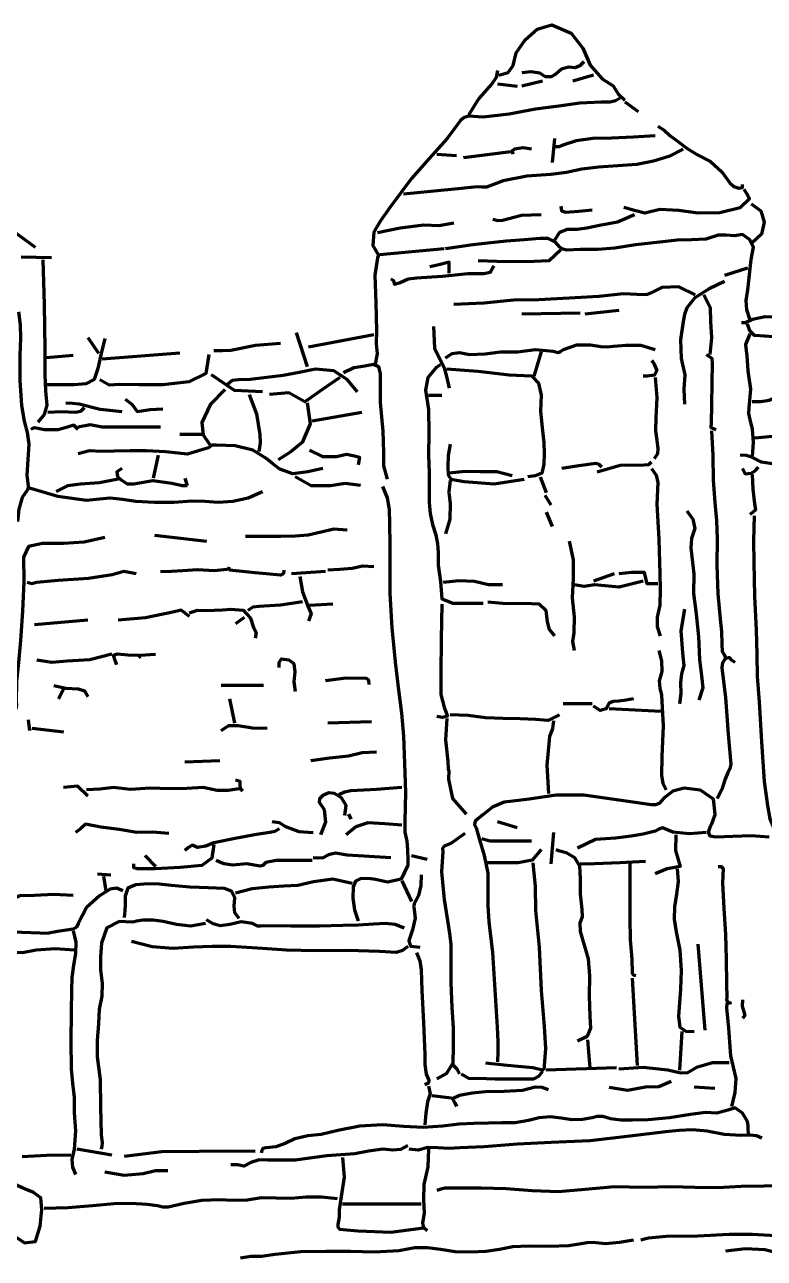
# Model space of a CAD drawing. Header units: inches. Extents: x 9 to 110, y 6 to 115.
# Drawn here: x 52.17 to 78.77, y 54.57 to 98.9 of the extents above; entities that cross this region are included whole.
import ezdxf

# ---------------------------------------------------------------- set-up
doc = ezdxf.new("R2010")
doc.units = ezdxf.units.IN
doc.header["$MEASUREMENT"] = 0
doc.layers.add('Calque 1', color=7, linetype='Continuous')

msp = doc.modelspace()

# ---------------------------------------------------------------- linework, layer by layer
at = {"layer": 'Calque 1', "color": 7, "lineweight": 70, "true_color": 0xffffff}
for points in [[(69.226, 97.087), (69.558, 97.19), (69.746, 97.438), (69.849, 97.894), (70.17, 98.364), (70.6, 98.738), (71.137, 98.905), (71.832, 98.599), (72.244, 98.056), (72.511, 97.453), (72.937, 96.958), (73.339, 96.701), (73.519, 96.423), (73.761, 96.193)], [(72.278, 97.567), (72.142, 97.423), (71.975, 97.353), (71.735, 97.378), (71.484, 97.305), (71.276, 97.13), (71.092, 97.027), (70.91, 97.025), (70.696, 97.161), (70.379, 97.211), (70.054, 97.174)], [(69.182, 97.262), (69.134, 97.002), (68.974, 96.773), (68.502, 96.251), (68.135, 95.648)], [(69.182, 96.782), (69.88, 96.695)], [(70.795, 96.869), (70.054, 96.695)], [(72.627, 97.087), (71.886, 96.869)], [(73.586, 96.259), (73.416, 96.166), (73.233, 96.118), (72.908, 96.125), (72.143, 96.085), (71.382, 95.976), (70.545, 95.873), (69.603, 95.69), (68.654, 95.584), (68.149, 95.614), (67.983, 95.573), (67.853, 95.461), (67.373, 94.81), (66.722, 94.101), (66.086, 93.38), (65.696, 92.866), (65.317, 92.344), (64.966, 91.853), (64.729, 91.442), (64.696, 90.974), (64.888, 90.648), (64.891, 90.58), (64.865, 90.523), (64.764, 89.908), (64.803, 88.91), (64.83, 87.908), (64.814, 87.434), (64.854, 87.072), (64.777, 86.708)], [(73.761, 96.128), (74.241, 95.779)], [(74.851, 94.907), (74.066, 94.865), (73.281, 94.83), (72.612, 94.81), (72.012, 94.733), (71.564, 94.585), (71.384, 94.519), (71.188, 94.514)], [(74.938, 95.256), (75.173, 95.109), (75.378, 94.924), (75.647, 94.719), (75.995, 94.457), (76.374, 94.229), (76.84, 93.983), (77.245, 93.612), (77.538, 93.221), (77.674, 93.086), (77.859, 93.025), (77.991, 93.051), (77.991, 93.107), (77.991, 93.162)], [(70.403, 94.427), (70.099, 94.475), (69.792, 94.43), (69.702, 94.357), (69.727, 94.253)], [(71.232, 94.819), (71.144, 93.947)], [(52.567, 90.895), (51.533, 91.657), (50.504, 92.427), (49.718, 92.987), (49.33, 93.275), (48.916, 93.533), (48.677, 93.641), (48.493, 93.703), (48.119, 93.755), (47.063, 94.049), (45.996, 94.31), (45.33, 94.318), (44.962, 94.373), (44.587, 94.383)], [(75.854, 94.427), (75.335, 94.166), (74.785, 93.996), (74.187, 93.884), (73.501, 93.829), (72.813, 93.789), (72.212, 93.708), (71.657, 93.595), (71.1, 93.523), (70.228, 93.459), (69.379, 93.292), (68.783, 93.067), (68.623, 93.062), (68.452, 93.075), (67.748, 93.01), (66.775, 92.912), (65.802, 92.813)], [(67.001, 94.253), (67.699, 94.209)], [(69.662, 94.34), (67.961, 94.122)], [(78.034, 92.988), (78.147, 92.824), (78.244, 92.644), (77.907, 92.319), (77.17, 92.141), (76.377, 92.136), (75.7, 92.227), (75.019, 92.263), (74.478, 92.127), (74.1, 92.225), (73.717, 92.334)], [(71.45, 92.377), (71.474, 92.211), (71.624, 92.163), (72.104, 92.201), (72.583, 92.247)], [(78.296, 92.465), (78.65, 92.217), (78.771, 91.811), (78.667, 91.378), (78.34, 91.069)], [(70.752, 92.072), (70.042, 92.044), (69.352, 91.863), (69.191, 91.858), (69.007, 91.898)], [(74.11, 92.072), (73.498, 91.803), (72.842, 91.687), (72.394, 91.595), (72.04, 91.545), (71.682, 91.545), (71.404, 91.43), (71.232, 91.156)], [(67.612, 91.767), (67.066, 91.68), (66.523, 91.704), (65.682, 91.594), (64.865, 91.418)], [(78.253, 88.322), (78.145, 88.654), (78.122, 88.995), (78.18, 89.38), (78.24, 89.922), (78.296, 90.468), (78.383, 90.907), (78.243, 91.19), (77.984, 91.361), (77.695, 91.319), (77.388, 91.338), (77.108, 91.338), (76.667, 91.199), (76.153, 91.167), (75.639, 91.158), (74.901, 91.082), (74.142, 90.994), (73.401, 90.873), (72.78, 90.824), (72.161, 90.826), (71.667, 90.804), (71.527, 90.831), (71.414, 90.914), (71.259, 91.093), (71, 91.216), (70.697, 91.224), (70.153, 91.172), (69.487, 91.119), (68.821, 91.055), (68.296, 90.987), (67.801, 90.922), (67.307, 90.851)], [(53.134, 90.524), (52.048, 90.547)], [(52.829, 90.459), (52.872, 88.851), (52.903, 87.244), (52.906, 86.321), (52.927, 85.742), (52.966, 85.229), (52.877, 84.894), (52.654, 84.615)], [(67.263, 90.851), (64.952, 90.633)], [(71.45, 90.807), (71.031, 90.422), (70.492, 90.388), (69.486, 90.38), (68.484, 90.415)], [(69.051, 90.241), (68.919, 90), (68.683, 89.945), (68.107, 89.951), (67.185, 89.854), (66.26, 89.797), (65.965, 89.754), (65.676, 89.627), (65.485, 89.567), (65.451, 89.695), (65.344, 89.761)], [(67.438, 89.979), (67.438, 90.161), (67.438, 90.371), (67.07, 90.279), (66.74, 90.197)], [(78.165, 90.153), (77.337, 89.892)], [(77.337, 89.674), (76.788, 89.412), (76.278, 89.086), (75.987, 88.732), (75.903, 88.485), (75.858, 88.234), (75.763, 87.575), (75.786, 86.911), (75.92, 86.325), (75.88, 85.802), (75.898, 85.269)], [(76.29, 89.194), (75.701, 89.487), (75.093, 89.46), (74.676, 89.261), (74.558, 89.213), (74.438, 89.198), (73.702, 89.229), (72.816, 89.13), (71.974, 89.083), (71.315, 89.046), (70.66, 89.011), (69.754, 89.006), (68.683, 88.895), (67.612, 88.845)], [(76.595, 89.194), (76.82, 88.74), (76.835, 88.235), (76.875, 87.645), (76.813, 87.057)], [(51.957, 88.583), (52.014, 88.112), (52.022, 87.637), (51.997, 87.018), (51.996, 86.117), (52.062, 85.22), (52.157, 84.653), (52.259, 84.251), (52.321, 83.831), (52.289, 83.274), (52.254, 82.718), (52.305, 82.326), (52.299, 82.256), (52.272, 82.192), (52.087, 81.917), (51.969, 81.487), (51.913, 81.039)], [(72.147, 88.54), (70.054, 88.496)], [(73.543, 88.627), (72.322, 88.496)], [(81.654, 88.365), (81.271, 88.545), (80.866, 88.516), (80.389, 88.351), (79.846, 88.321), (79.302, 88.384), (78.804, 88.411), (78.343, 88.308), (78.091, 88.184), (78.021, 88.185), (77.947, 88.191)], [(61.943, 87.842), (62.335, 86.621)], [(66.871, 88.06), (66.918, 87.282), (67.257, 86.572), (67.356, 86.215), (67.438, 85.836)], [(78.253, 87.799), (78.099, 87.408), (78.148, 86.999), (78.182, 86.465), (78.273, 85.805), (78.218, 85.136), (78.205, 84.934), (78.252, 84.72), (78.333, 84.373), (78.369, 83.886), (78.34, 83.394)], [(81.48, 87.973), (80.941, 87.759), (80.37, 87.757), (80.015, 87.766), (79.875, 87.778), (79.735, 87.755), (79.267, 87.674), (78.794, 87.706), (78.414, 87.737), (78.251, 87.906), (78.165, 88.147)], [(55.053, 87.624), (54.922, 87.087), (54.805, 86.545), (54.678, 86.153), (54.374, 86.003), (53.969, 85.965), (53.464, 85.962), (52.96, 85.967)], [(54.442, 87.668), (54.835, 87.101)], [(61.376, 87.45), (60.475, 87.37), (59.587, 87.194), (59.285, 87.178), (58.978, 87.188)], [(64.734, 87.755), (62.379, 87.319)], [(67.307, 86.926), (67.546, 87.093), (67.815, 87.123), (68.166, 87.055), (68.732, 87.072), (69.29, 87.144), (69.899, 87.148), (70.542, 87.228), (71.181, 87.172), (71.365, 87.122), (71.44, 87.156), (71.554, 87.237), (72.026, 87.404), (72.517, 87.402), (72.899, 87.342), (73.123, 87.332), (73.347, 87.347), (73.796, 87.392), (74.329, 87.381), (74.851, 87.232)], [(53.919, 87.014), (52.96, 86.926)], [(58.803, 87.057), (58.692, 86.366), (58.082, 86.073), (57.141, 85.962), (56.28, 85.961), (55.586, 85.972), (55.212, 85.954), (54.878, 86.141)], [(57.756, 87.101), (54.966, 86.883)], [(70.752, 87.144), (70.49, 86.272)], [(76.683, 87.057), (76.886, 86.923), (76.902, 86.698), (76.888, 86.06), (76.87, 85.219), (76.857, 84.605), (76.847, 84.427), (77.031, 84.353)], [(64.145, 85.705), (63.773, 86.154), (63.29, 86.467), (62.636, 86.519), (62.048, 86.406), (61.465, 86.298), (60.874, 86.223), (60.28, 86.152), (59.863, 86.144), (59.64, 86.115), (59.457, 85.967)], [(63.644, 86.403), (64.008, 86.585), (64.41, 86.65), (64.719, 86.709), (64.902, 86.619), (64.955, 86.359), (64.954, 85.328), (65.058, 84.301), (65.08, 83.54), (65.083, 83.046), (65.214, 82.565)], [(67.132, 86.665), (67.116, 86.666), (67.099, 86.667), (66.974, 86.586), (66.667, 86.227), (66.592, 85.764), (66.695, 85.078), (66.704, 84.254), (66.691, 83.426), (66.72, 82.814), (66.715, 82.274), (66.721, 81.738), (66.762, 81.342), (66.845, 80.942), (66.958, 80.572), (67.025, 80.252), (67.045, 79.935), (67.048, 79.479), (67.124, 78.888), (67.174, 78.276), (67.577, 78.117), (68.119, 78.117), (68.659, 78.117)], [(67.35, 86.534), (68.474, 86.447), (69.594, 86.318), (70.398, 86.287), (70.656, 86.024), (70.752, 85.584), (70.721, 85.012), (70.785, 84.428), (70.84, 83.884), (70.852, 83.498), (70.844, 83.112), (70.77, 82.783), (70.536, 82.695), (70.272, 82.653)], [(74.72, 86.839), (74.758, 86.783), (74.795, 86.727), (74.911, 86.481), (74.823, 86.306), (74.564, 86.272), (74.49, 86.272), (74.415, 86.272)], [(60.722, 85.705), (59.722, 85.758), (58.89, 86.316)], [(63.513, 86.229), (62.899, 85.801), (62.252, 85.351), (61.678, 85.677), (60.984, 85.618)], [(74.851, 86.229), (74.906, 85.5), (74.875, 84.771), (74.863, 84.305), (74.909, 83.968), (74.941, 83.675), (74.928, 83.476), (74.807, 83.307)], [(59.37, 85.793), (58.856, 85.272), (58.546, 84.613), (58.594, 84.169), (58.847, 83.787)], [(60.242, 85.618), (60.517, 84.919), (60.632, 84.179), (60.646, 83.872), (60.591, 83.568)], [(67.176, 85.574), (66.696, 85.574)], [(54.311, 85.138), (54.18, 85.002), (54.008, 84.969), (53.504, 84.988), (53.003, 84.964)], [(53.657, 85.313), (53.896, 85.306), (54.139, 85.275), (54.891, 85.091), (55.663, 85.008)], [(55.794, 85.444), (56.042, 85.256), (56.22, 85), (56.685, 85.069), (57.146, 85.095)], [(62.335, 85.313), (62.441, 84.562), (62.15, 83.883), (61.741, 83.554), (61.289, 83.263)], [(81.654, 85.487), (80.72, 85.444), (79.784, 85.416), (79.354, 85.504), (79.162, 85.496), (78.942, 85.396), (78.645, 85.349), (78.34, 85.356)], [(64.298, 84.964), (62.51, 84.659)], [(54.093, 84.353), (53.939, 84.511), (53.753, 84.449), (53.378, 84.348), (52.892, 84.347), (52.533, 84.41), (52.456, 84.39), (52.393, 84.353)], [(57.059, 84.441), (56.012, 84.44), (54.966, 84.441), (54.529, 84.526), (54.093, 84.441)], [(76.879, 84.31), (76.923, 83.422), (76.935, 82.531), (76.992, 81.737), (77.053, 81.085), (77.079, 80.429), (77.07, 79.478), (77.106, 78.455), (77.185, 77.548), (77.229, 77.095), (77.247, 76.642), (77.256, 76.373), (77.326, 76.266), (77.38, 76.155)], [(58.541, 84.179), (57.756, 84.179)], [(67.481, 83.83), (67.407, 83.422), (67.393, 83.009), (67.405, 82.731), (67.495, 82.573), (67.974, 82.488), (69.06, 82.4), (70.141, 82.565)], [(79.822, 84.179), (78.427, 84.048)], [(62.902, 82.958), (62.358, 82.83), (61.814, 82.761), (61.348, 82.928), (61.094, 83.12), (60.845, 83.327), (60.382, 83.613), (59.741, 83.774), (59.075, 83.79), (58.948, 83.789), (58.914, 83.791), (58.787, 83.703), (58.031, 83.47), (57.247, 83.552), (56.55, 83.595), (55.972, 83.592), (55.393, 83.573), (54.927, 83.57), (54.506, 83.587), (54.093, 83.481)], [(56.972, 83.438), (56.797, 82.609)], [(62.423, 83.612), (62.887, 83.384), (63.383, 83.381), (63.751, 83.473), (64.032, 83.404), (64.22, 83.356), (64.193, 83.219), (64.167, 83.089)], [(82.221, 83.612), (81.35, 83.545), (80.479, 83.46), (79.951, 83.474), (79.767, 83.432), (79.61, 83.343), (79.139, 83.113), (78.666, 83.184), (78.328, 83.361), (78.122, 83.423), (77.904, 83.438)], [(55.663, 82.958), (55.486, 82.838), (55.51, 82.669), (55.641, 82.547), (55.856, 82.407), (56.096, 82.399), (56.785, 82.518), (57.462, 82.422), (57.843, 82.344), (57.93, 82.344), (58.018, 82.347)], [(72.932, 83.002), (72.839, 83.1), (72.715, 83.13), (72.103, 83.047), (71.493, 82.958)], [(74.698, 83.176), (74.604, 83.083), (74.458, 83.079), (73.592, 83.066), (72.758, 82.827)], [(74.72, 82.958), (74.884, 82.719), (74.94, 82.447), (74.908, 81.674), (74.984, 80.419), (75.016, 79.165), (75.022, 78.606), (75.011, 78.046), (74.92, 77.607), (74.925, 77.272), (75.025, 76.94)], [(77.991, 82.958), (78.087, 82.763), (78.297, 82.792), (78.438, 82.868), (78.558, 83.002)], [(55.532, 82.565), (54.861, 82.443), (54.181, 82.394), (53.721, 82.336), (53.308, 82.129)], [(57.931, 82.609), (58.018, 82.347)], [(64.254, 82.347), (63.702, 82.416), (63.169, 82.329), (62.481, 82.328), (61.899, 82.653)], [(67.481, 82.522), (67.428, 82.108), (67.473, 81.693), (67.464, 81.139), (67.307, 80.603)], [(69.705, 82.696), (69.15, 82.835), (68.57, 82.835), (68.004, 82.852), (67.438, 82.784)], [(70.708, 82.653), (70.926, 82.086)], [(78.34, 82.74), (78.362, 82.215), (78.414, 81.692), (78.461, 81.456), (78.253, 81.301)], [(52.349, 82.26), (53.363, 81.955), (54.403, 81.819), (55.233, 81.904), (55.697, 81.856), (56.178, 81.777), (56.838, 81.742), (57.541, 81.742), (58.197, 81.796), (58.659, 81.782), (59.137, 81.747), (59.661, 81.776), (60.206, 81.898), (60.722, 82.129)], [(65.039, 82.304), (65.214, 81.903), (65.278, 81.478), (65.298, 80.983), (65.307, 80.194), (65.302, 79.405), (65.309, 78.456), (65.381, 77.232), (65.501, 76.011), (65.619, 75.002), (65.729, 74.166), (65.802, 73.33), (65.833, 72.349), (65.873, 71.312), (65.841, 70.274), (65.847, 69.889), (65.914, 69.566), (65.938, 69.255), (65.941, 69.143), (65.949, 69.011), (65.948, 68.702), (65.718, 68.2), (65.22, 68.089), (64.79, 68.189), (64.62, 68.21), (64.447, 68.215), (64.242, 68.207), (64.076, 68.122), (63.991, 67.922), (63.976, 67.516), (64.03, 67.097), (64.167, 66.692)], [(70.883, 81.999), (71.101, 81.65)], [(70.926, 81.388), (71.144, 80.865)], [(75.985, 81.432), (76.206, 81.132), (76.274, 80.792), (76.158, 80.433), (76.128, 80.106), (76.17, 79.793), (76.234, 79.168), (76.227, 78.46), (76.323, 77.737), (76.401, 76.915), (76.437, 76.088), (76.517, 75.51), (76.558, 75.067), (76.421, 74.629)], [(78.405, 81.257), (78.395, 80.804), (78.386, 80.351), (78.391, 79.59), (78.424, 78.365), (78.476, 77.14), (78.505, 76.266), (78.519, 75.476), (78.593, 74.563), (78.675, 73.135), (78.768, 71.706), (78.887, 70.844), (78.972, 70.367), (79.168, 69.919)], [(63.774, 80.734), (63.294, 80.779), (62.837, 80.661), (62.374, 80.555), (61.906, 80.524), (61.382, 80.515), (60.747, 80.514), (60.111, 80.516)], [(55.053, 80.472), (54.316, 80.304), (53.568, 80.253), (52.817, 80.259), (52.318, 80.149), (52.137, 79.762), (52.147, 78.892), (52.098, 77.83), (52.02, 76.769), (51.957, 75.981), (51.878, 75.286), (51.866, 74.585), (51.882, 74.447), (51.863, 74.314), (51.674, 74.177), (51.462, 73.85), (51.445, 73.464), (51.427, 72.878), (51.358, 72.086), (51.28, 71.294), (51.261, 70.931), (51.28, 70.708), (51.302, 70.486)], [(56.841, 80.559), (58.716, 80.341)], [(71.755, 80.341), (71.9, 79.673), (71.894, 78.997), (71.867, 78.308), (71.934, 77.619), (71.927, 77.053), (71.877, 76.736), (71.929, 76.417)], [(57.059, 79.251), (57.453, 79.26), (57.845, 79.283), (58.386, 79.328), (59.004, 79.291), (59.44, 79.341), (59.514, 79.353), (59.544, 79.426)], [(64.734, 79.426), (64.338, 79.44), (63.951, 79.361), (63.514, 79.319), (63.077, 79.295)], [(56.187, 79.164), (55.746, 79.247), (55.323, 79.13), (54.465, 78.996), (53.377, 78.93), (52.599, 78.852), (52.431, 78.81), (52.262, 78.859)], [(61.507, 79.295), (61.467, 79.173), (61.378, 79.126), (60.459, 79.201), (59.544, 79.295)], [(62.99, 79.251), (61.768, 79.164)], [(62.074, 79.077), (62.171, 78.518), (62.372, 77.982), (62.482, 77.732), (62.379, 77.463)], [(73.368, 79.164), (72.627, 78.902)], [(74.938, 78.815), (74.561, 78.805), (74.468, 79.217), (74.002, 79.211), (73.543, 79.164)], [(69.356, 78.772), (68.851, 78.775), (68.356, 78.889), (67.783, 78.917), (67.22, 78.859)], [(74.415, 78.902), (73.553, 78.694), (72.672, 78.775), (72.298, 78.715), (71.929, 78.772)], [(62.161, 78.161), (61.38, 78.037), (60.591, 77.989), (60.377, 77.971), (60.199, 77.856)], [(63.251, 78.074), (62.423, 78.03)], [(67.176, 78.074), (67.158, 76.822), (67.139, 75.569), (67.143, 74.83), (67.259, 74.377), (67.382, 74.053), (67.197, 74.01), (67.001, 74.04)], [(68.833, 78.161), (69.486, 78.097), (70.141, 78.115), (70.674, 78.089), (70.922, 77.863), (70.969, 77.446), (71.036, 77.163), (71.232, 76.94)], [(58.105, 77.638), (57.808, 77.863), (57.503, 77.787), (56.523, 77.593), (55.532, 77.507)], [(58.105, 77.769), (58.395, 77.861), (58.697, 77.852), (58.995, 77.862), (59.291, 77.869), (59.589, 77.893), (60.033, 77.858), (60.291, 77.576), (60.403, 77.239), (60.497, 77.058), (60.46, 76.853)], [(60.068, 77.594), (59.762, 77.376)], [(75.898, 77.899), (75.773, 77.116), (75.828, 76.329), (75.881, 75.878), (75.792, 75.58), (75.759, 75.246), (75.776, 74.87), (75.723, 74.498)], [(54.442, 77.507), (52.523, 77.332)], [(55.314, 76.286), (54.519, 76.08), (53.7, 76.034), (53.155, 75.979), (52.611, 76.068)], [(55.489, 75.893), (55.433, 76.055), (55.368, 76.247), (55.516, 76.296), (55.879, 76.253), (56.23, 76.242), (56.248, 76.243), (56.266, 76.244), (56.302, 76.225), (56.316, 76.19), (56.274, 76.155)], [(56.317, 76.242), (56.884, 76.286)], [(74.982, 76.417), (75.073, 76.038), (75.09, 75.653), (74.993, 75.326), (75.018, 75.064), (75.075, 74.804), (75.136, 73.704), (75.093, 72.605), (75.07, 71.916), (75.118, 71.648), (75.244, 71.402)], [(61.332, 75.806), (61.329, 75.985), (61.412, 76.109), (61.672, 76.076), (61.86, 75.948), (61.892, 75.644), (61.856, 75.289), (61.899, 74.934)], [(77.729, 75.981), (77.615, 76.06), (77.518, 76.164), (77.368, 76.11), (77.272, 75.971), (77.248, 75.799), (77.373, 74.719), (77.473, 73.409), (77.563, 72.324), (77.536, 72.163), (77.465, 72.023), (77.348, 71.766), (77.25, 71.416), (77.075, 71.096)], [(64.559, 75.196), (64.555, 75.333), (64.472, 75.408), (63.728, 75.414), (62.99, 75.326)], [(53.221, 75.152), (53.654, 75.06), (54.095, 75.032), (54.328, 74.958), (54.442, 74.76)], [(53.57, 75.021), (53.396, 74.672)], [(60.765, 75.152), (59.239, 75.152)], [(59.544, 74.672), (59.719, 73.8)], [(72.583, 74.498), (71.537, 74.498)], [(74.066, 74.672), (73.805, 74.633), (73.543, 74.597), (73.336, 74.58), (73.194, 74.515), (73.088, 74.314), (72.873, 74.259), (72.627, 74.411)], [(71.406, 74.105), (70.996, 73.896), (70.549, 73.928), (69.992, 73.959), (69.375, 73.968), (68.752, 73.993), (68.119, 74.075), (67.481, 74.105)], [(73.194, 74.323), (75.069, 74.236)], [(52.305, 73.931), (52.349, 73.539)], [(52.436, 73.626), (53.57, 73.495)], [(59.239, 73.539), (59.511, 73.722), (59.852, 73.72), (60.369, 73.637), (60.896, 73.626)], [(64.647, 73.844), (63.077, 73.8)], [(67.35, 73.975), (67.305, 73.207), (67.394, 72.442), (67.404, 72.149), (67.429, 72.093), (67.417, 71.795), (67.559, 71.093), (68.048, 70.53)], [(71.188, 73.887), (71.16, 73.593), (71.049, 73.323), (70.951, 72.296), (71.013, 71.271)], [(64.821, 72.754), (64.313, 72.734), (63.82, 72.614), (63.14, 72.547), (62.466, 72.448)], [(59.196, 72.448), (57.931, 72.405)], [(54.442, 71.184), (54.075, 71.534), (53.57, 71.489)], [(59.893, 71.445), (59.495, 71.376), (59.094, 71.383), (58.595, 71.495), (58.002, 71.454), (57.408, 71.447), (56.689, 71.463), (55.975, 71.422), (55.369, 71.489), (54.882, 71.435), (54.399, 71.402)], [(60.024, 71.358), (59.934, 71.44), (59.928, 71.582), (59.919, 71.71), (59.762, 71.751)], [(65.737, 71.489), (64.821, 71.42), (63.905, 71.365), (63.675, 71.32), (63.469, 71.227)], [(78.95, 69.701), (78.294, 69.751), (77.638, 69.733), (77.032, 69.7), (76.822, 69.744), (76.764, 69.886), (76.822, 70.067), (76.852, 70.129), (76.883, 70.189), (77.011, 70.516), (76.947, 71.067), (76.475, 71.397), (75.892, 71.462), (75.488, 71.359), (75.156, 71.107), (74.99, 70.92), (74.864, 70.864), (74.703, 70.864), (73.957, 70.969), (73.12, 71.096), (72.282, 71.216), (71.285, 71.215), (70.318, 71.068), (69.418, 70.957), (69.003, 70.787), (68.653, 70.503), (68.371, 70.277), (68.353, 70.164), (68.406, 70.035), (68.511, 69.687), (68.7, 69.047), (68.828, 68.406), (68.836, 67.807), (68.832, 67.241), (68.863, 66.678), (68.994, 65.561), (69.081, 64.216), (69.162, 62.871), (69.192, 62.367), (69.188, 62), (69.182, 61.633)], [(63.687, 70.486), (63.736, 70.837), (63.574, 71.113), (63.319, 71.28), (63.113, 71.294), (62.893, 71.199), (62.777, 71.077), (62.761, 70.965), (62.949, 70.704), (62.987, 70.248), (62.815, 69.788)], [(63.818, 70.53), (63.905, 70.355)], [(57.364, 69.832), (56.787, 69.881), (56.204, 69.878), (55.575, 69.982), (54.917, 70.062), (54.365, 70.174), (54.181, 70.007), (54.006, 69.875)], [(61.071, 70.268), (61.328, 70.226), (61.549, 70.09), (62.035, 69.903), (62.553, 69.875)], [(65.737, 70.137), (65.126, 70.184), (64.516, 70.221), (64.088, 70.074), (63.731, 69.788)], [(69.182, 70.268), (69.88, 70.05)], [(61.332, 70.006), (61.175, 69.907), (60.996, 69.873), (60.512, 69.798), (59.742, 69.657), (58.974, 69.501), (58.692, 69.385), (58.389, 69.338), (58.196, 69.42), (58.072, 69.331), (57.931, 69.221)], [(68.004, 69.832), (67.754, 69.651), (67.502, 69.472), (67.26, 69.377), (67.206, 69.292), (67.211, 69.176), (67.168, 68.462), (67.257, 67.465), (67.421, 66.478), (67.467, 66.162), (67.496, 65.846), (67.5, 65.351), (67.501, 64.468), (67.535, 63.584), (67.582, 62.856), (67.579, 62.201), (67.568, 61.546)], [(68.615, 69.657), (68.767, 69.605), (68.92, 69.574), (69.662, 69.569), (70.403, 69.57)], [(71.188, 69.875), (71.101, 68.742)], [(76.683, 69.875), (76.08, 69.826), (75.488, 69.884), (75.111, 70.044), (74.975, 69.996), (74.851, 69.92), (74.421, 69.812), (73.986, 69.736), (73.42, 69.669), (72.708, 69.621), (72.06, 69.308)], [(75.592, 69.788), (75.574, 69.226), (75.749, 68.645), (75.279, 68.572), (74.851, 68.393)], [(58.978, 69.439), (58.904, 68.952), (58.547, 68.689), (57.77, 68.609), (56.873, 68.572), (56.215, 68.564), (56.106, 68.607), (56.099, 68.742)], [(70.752, 69.265), (70.427, 68.874), (69.923, 68.783), (69.356, 68.788), (68.789, 68.785)], [(71.275, 69.265), (71.371, 69.23), (71.467, 69.197), (71.646, 69.151), (71.952, 68.971), (72.122, 68.679), (72.148, 68.21), (72.148, 67.663), (72.211, 67.117), (72.222, 66.84), (72.141, 66.609), (72.147, 66.312), (72.296, 65.826), (72.434, 65.334), (72.483, 64.726), (72.477, 64.002), (72.497, 63.277), (72.524, 62.842), (72.404, 62.537), (72.06, 62.375)], [(56.492, 69.047), (56.884, 68.654)], [(62.51, 68.872), (61.864, 68.864), (61.218, 68.869), (60.844, 68.793), (60.745, 68.69), (60.639, 68.662), (60.15, 68.748), (59.656, 68.702), (59.336, 68.752), (59.195, 68.801), (59.065, 68.872)], [(65.344, 68.96), (64.558, 69.006), (63.768, 69.052), (63.357, 69.134), (63.104, 69.069), (62.891, 68.96), (62.718, 68.948), (62.553, 68.96)], [(66.086, 69.047), (66.653, 68.916)], [(70.447, 68.785), (70.529, 67.927), (70.548, 67.065), (70.675, 65.747), (70.748, 64.193), (70.851, 62.899), (70.9, 62.115), (70.839, 61.328)], [(74.502, 68.829), (73.586, 68.785), (72.671, 68.743), (72.409, 68.739), (72.147, 68.742)], [(73.935, 68.742), (73.94, 67.77), (73.937, 66.798), (73.945, 66.011), (74.013, 65.322), (74.026, 64.831), (74.058, 64.752), (74.153, 64.73)], [(54.791, 68.393), (55.271, 68.349)], [(55.009, 68.305), (55.096, 67.782)], [(66.435, 68.349), (66.427, 67.971), (66.337, 67.608), (66.233, 67.394), (66.18, 67.315), (66.172, 67.215), (66.213, 66.788), (66.127, 66.373), (65.992, 65.977), (66.044, 65.792), (66.391, 65.754)], [(75.636, 68.567), (75.679, 68.11), (75.61, 67.659), (75.538, 67.206), (75.534, 66.753), (75.604, 66.301), (75.731, 65.641), (75.777, 64.918), (75.76, 64.24), (75.723, 63.753), (75.69, 63.267), (75.729, 62.871), (75.948, 62.737), (76.247, 62.724)], [(77.119, 68.654), (77.224, 68.645), (77.287, 68.584), (77.267, 68.06), (77.314, 67.136), (77.379, 66.212), (77.4, 65.323), (77.416, 64.433), (77.423, 63.943), (77.418, 63.852), (77.468, 63.77)], [(55.707, 67.782), (55.48, 67.87), (55.254, 67.841), (54.869, 67.602), (54.397, 67.178), (54.094, 66.604), (54.033, 66.47), (53.919, 66.395), (53.674, 66.364), (53.36, 66.313), (53.047, 66.256)], [(59.893, 66.779), (59.732, 66.983), (59.709, 67.225), (59.728, 67.519), (59.618, 67.769), (59.355, 67.864), (58.791, 67.884), (58.12, 67.909), (57.453, 67.97), (57.026, 68.014), (56.602, 68.023), (56.168, 67.989), (55.882, 67.866), (55.789, 67.579), (55.79, 67.281), (55.772, 67.052), (55.75, 66.823)], [(63.949, 68.044), (63.255, 68.2), (62.565, 68.103), (62.001, 67.966), (61.494, 67.944), (60.954, 67.909), (60.35, 67.853), (59.762, 67.695)], [(65.737, 68.131), (66.086, 67.39)], [(53.919, 67.608), (53.221, 67.641), (52.523, 67.605), (52.002, 67.594), (51.52, 67.39)], [(58.672, 66.605), (58.15, 66.501), (57.633, 66.57), (57.154, 66.671), (56.793, 66.724), (56.432, 66.726), (56.195, 66.683), (56.115, 66.66), (56.038, 66.649), (55.579, 66.673), (55.129, 66.444), (54.933, 65.9), (54.904, 65.403), (54.898, 64.932), (54.96, 64.457), (54.945, 63.992), (54.855, 63.522), (54.827, 63.004), (54.787, 62.401), (54.779, 61.807), (54.886, 60.999), (54.898, 60.006), (54.931, 59.017), (54.963, 58.715), (54.944, 58.605), (54.922, 58.494)], [(65.824, 66.43), (65.501, 66.564), (65.158, 66.605), (64.723, 66.577), (64.169, 66.548), (63.611, 66.532), (62.761, 66.512), (61.763, 66.512), (60.765, 66.518), (60.66, 66.508), (60.559, 66.505), (60.372, 66.606), (59.955, 66.664), (59.548, 66.572), (59.205, 66.519), (58.949, 66.596), (58.716, 66.736)], [(49.471, 66.387), (53.047, 66.256)], [(53.919, 66.343), (54.016, 65.936), (54.007, 65.526), (53.929, 65.107), (53.876, 64.661), (53.861, 64.219), (53.852, 63.399), (53.835, 62.385), (53.85, 61.373), (53.899, 60.868), (53.954, 60.36), (53.957, 59.802), (53.997, 59.147), (53.96, 58.488), (53.869, 58.118), (53.893, 57.845), (54.006, 57.578)], [(53.963, 65.645), (53.272, 65.688), (52.584, 65.64), (52.095, 65.553), (51.892, 65.56), (51.691, 65.559), (51.26, 65.497), (50.762, 65.443), (50.308, 65.253), (49.936, 65.218), (49.506, 65.282), (49.271, 65.314), (49.153, 65.328), (49.035, 65.34)], [(65.955, 65.776), (65.761, 65.626), (65.536, 65.559), (64.932, 65.598), (63.791, 65.626), (62.65, 65.621), (61.588, 65.648), (60.549, 65.713), (59.585, 65.774), (58.914, 65.778), (58.243, 65.746), (57.512, 65.707), (56.754, 65.763), (56.012, 65.951)], [(76.377, 65.863), (76.639, 62.767)], [(66.26, 65.558), (66.385, 65.258), (66.432, 64.939), (66.46, 64.198), (66.511, 63.046), (66.566, 61.895), (66.565, 61.539), (66.61, 61.188), (66.708, 60.972), (66.697, 60.859), (66.565, 60.805)], [(74.022, 64.642), (74.197, 61.503)], [(77.991, 63.857), (77.975, 63.634), (78.037, 63.423), (78.073, 63.297), (77.991, 63.203)], [(77.598, 63.748), (77.423, 63.722), (77.413, 63.571), (77.479, 62.845), (77.556, 61.849), (77.745, 61.033), (77.709, 60.532), (77.598, 60.02)], [(75.81, 62.724), (75.723, 61.328)], [(72.409, 62.418), (72.496, 61.415)], [(67.808, 61.197), (67.728, 61.371), (67.552, 61.543), (67.343, 61.212), (67.001, 61.023)], [(67.874, 61.197), (68.155, 61.035), (68.473, 61.041), (69.094, 61.017), (69.879, 61.02), (70.488, 61.023), (70.669, 61.119), (70.795, 61.284)], [(68.746, 61.59), (69.4, 61.517), (70.054, 61.467), (70.454, 61.431), (70.839, 61.328)], [(73.456, 61.415), (70.926, 61.328)], [(77.511, 61.59), (76.904, 61.598), (76.329, 61.426), (76.015, 61.24), (75.753, 61.228), (75.305, 61.334), (74.427, 61.424), (73.543, 61.372)], [(66.696, 60.761), (66.758, 60.478), (66.66, 60.189), (66.603, 59.786), (66.565, 59.366)], [(73.194, 60.718), (73.85, 60.618), (74.5, 60.731), (74.98, 60.739), (75.418, 60.936)], [(67.525, 60.325), (66.827, 60.412)], [(71.013, 60.63), (70.781, 60.711), (70.536, 60.72), (70.076, 60.606), (69.413, 60.56), (68.745, 60.558), (68.27, 60.499), (67.812, 60.417), (67.559, 60.298), (67.641, 60.159), (67.699, 60.02)], [(76.988, 60.674), (76.247, 60.718)], [(78.209, 59.06), (78.197, 59.196), (78.193, 59.334), (78.167, 59.492), (77.987, 59.781), (77.726, 59.975), (77.465, 59.888), (77.064, 59.784), (76.655, 59.804), (76.116, 59.741), (75.361, 59.62), (74.599, 59.546), (74.028, 59.537), (73.629, 59.529), (73.236, 59.584), (72.97, 59.668), (72.767, 59.661), (72.579, 59.618), (72.235, 59.557), (71.857, 59.55), (71.473, 59.61), (71.078, 59.658), (70.679, 59.615), (70.288, 59.517), (69.813, 59.443), (69.339, 59.436), (68.856, 59.427), (68.325, 59.416), (67.793, 59.392), (67.205, 59.315), (66.507, 59.273), (65.804, 59.301), (65.045, 59.367), (64.23, 59.322), (63.438, 59.164), (62.84, 59.022), (62.357, 58.977), (61.885, 58.867), (61.538, 58.692), (61.209, 58.576), (60.858, 58.534), (60.737, 58.513), (60.703, 58.442), (60.678, 58.363)], [(78.689, 58.886), (78.488, 58.973), (78.276, 59.001), (77.943, 58.978), (77.329, 59.023), (76.723, 59.134), (76.191, 59.192), (75.709, 59.165), (75.225, 59.109), (73.932, 58.956), (72.504, 58.786), (71.102, 58.727), (69.896, 58.671), (68.694, 58.579), (67.833, 58.536), (67.427, 58.516), (67.028, 58.536), (66.666, 58.552), (66.334, 58.46), (65.998, 58.494)], [(65.955, 58.624), (65.695, 58.478), (65.414, 58.453), (65.049, 58.487), (64.545, 58.416), (64.05, 58.327), (63.037, 58.251), (61.901, 58.102), (60.921, 58.102), (60.608, 58.106), (60.308, 58.012), (60.062, 57.877), (59.827, 57.93), (59.588, 57.927)], [(53.832, 58.276), (52.958, 58.27), (52.085, 58.212)], [(55.314, 58.276), (54.05, 58.494)], [(60.46, 58.406), (59.456, 58.419), (58.455, 58.414), (57.096, 58.393), (55.75, 58.232)], [(63.6, 58.188), (63.659, 57.485), (63.555, 56.791), (63.483, 56.314), (63.489, 56.048), (63.433, 55.786), (63.432, 55.695), (63.499, 55.612), (64.151, 55.555), (65.338, 55.509), (66.522, 55.659)], [(66.696, 58.494), (66.675, 57.853), (66.534, 57.224), (66.516, 56.687), (66.536, 56.2), (66.485, 55.835), (66.517, 55.686), (66.653, 55.572)], [(51.433, 55.615), (51.796, 55.375), (52.165, 55.124), (52.568, 55.172), (52.736, 55.729), (52.796, 56.321), (52.757, 56.746), (52.495, 56.935), (52.166, 57.065), (51.927, 57.174), (51.7, 57.283), (51.508, 57.418), (51.399, 57.49), (51.283, 57.527), (50.954, 57.521), (50.344, 57.543), (49.73, 57.507), (49.285, 57.397), (48.894, 57.394), (48.555, 57.665)], [(57.32, 57.709), (56.881, 57.71), (56.438, 57.611), (55.757, 57.541), (55.053, 57.665)], [(63.426, 56.706), (62.862, 56.767), (62.298, 56.767), (61.748, 56.716), (61.215, 56.731), (60.686, 56.74), (60.177, 56.664), (59.678, 56.653), (59.179, 56.669), (58.547, 56.642), (57.906, 56.542), (57.336, 56.402), (57.145, 56.407), (56.948, 56.451), (56.585, 56.498), (55.99, 56.541), (55.397, 56.532), (54.61, 56.451), (53.743, 56.381), (52.872, 56.357)], [(79.604, 57.185), (78.771, 57.166), (77.936, 57.152), (77.103, 57.099), (76.269, 57.114), (75.434, 57.139), (74.446, 57.116), (73.38, 57.133), (72.325, 57.04), (71.37, 56.953), (70.424, 56.998), (69.493, 57.063), (68.594, 57.086), (67.694, 57.095), (67.29, 57.093), (67.145, 57.055), (67.001, 57.011)], [(63.6, 56.531), (66.435, 56.531)], [(80.084, 55.354), (79.91, 55.465), (79.713, 55.47), (79.185, 55.383), (78.347, 55.421), (77.512, 55.431), (76.378, 55.367), (75.243, 55.348), (74.606, 55.297), (74.467, 55.262), (74.328, 55.223)], [(74.066, 55.223), (73.569, 55.132), (73.067, 55.09), (72.622, 55.133), (72.405, 55.128), (72.181, 55.089), (71.74, 55.02), (71.019, 54.994), (70.295, 55.006), (69.728, 54.978), (69.246, 54.89), (68.759, 54.814), (68.21, 54.787), (67.661, 54.803), (67.126, 54.885), (66.665, 54.949), (66.208, 54.944), (65.627, 54.843), (64.76, 54.792), (63.895, 54.813), (63.004, 54.81), (62.092, 54.798), (61.183, 54.707), (60.693, 54.637), (60.313, 54.634), (59.937, 54.569)], [(84.576, 54.918), (83.858, 55.032), (83.137, 55.116), (82.426, 55.171), (81.732, 55.152), (81.05, 55.231), (80.785, 55.301), (80.656, 55.264), (80.467, 55.162), (79.961, 54.905), (79.413, 54.722), (78.788, 54.88), (78.096, 54.904), (77.38, 54.83)]]:
    msp.add_lwpolyline(points, dxfattribs=at)

doc.saveas('drawing.dxf')
